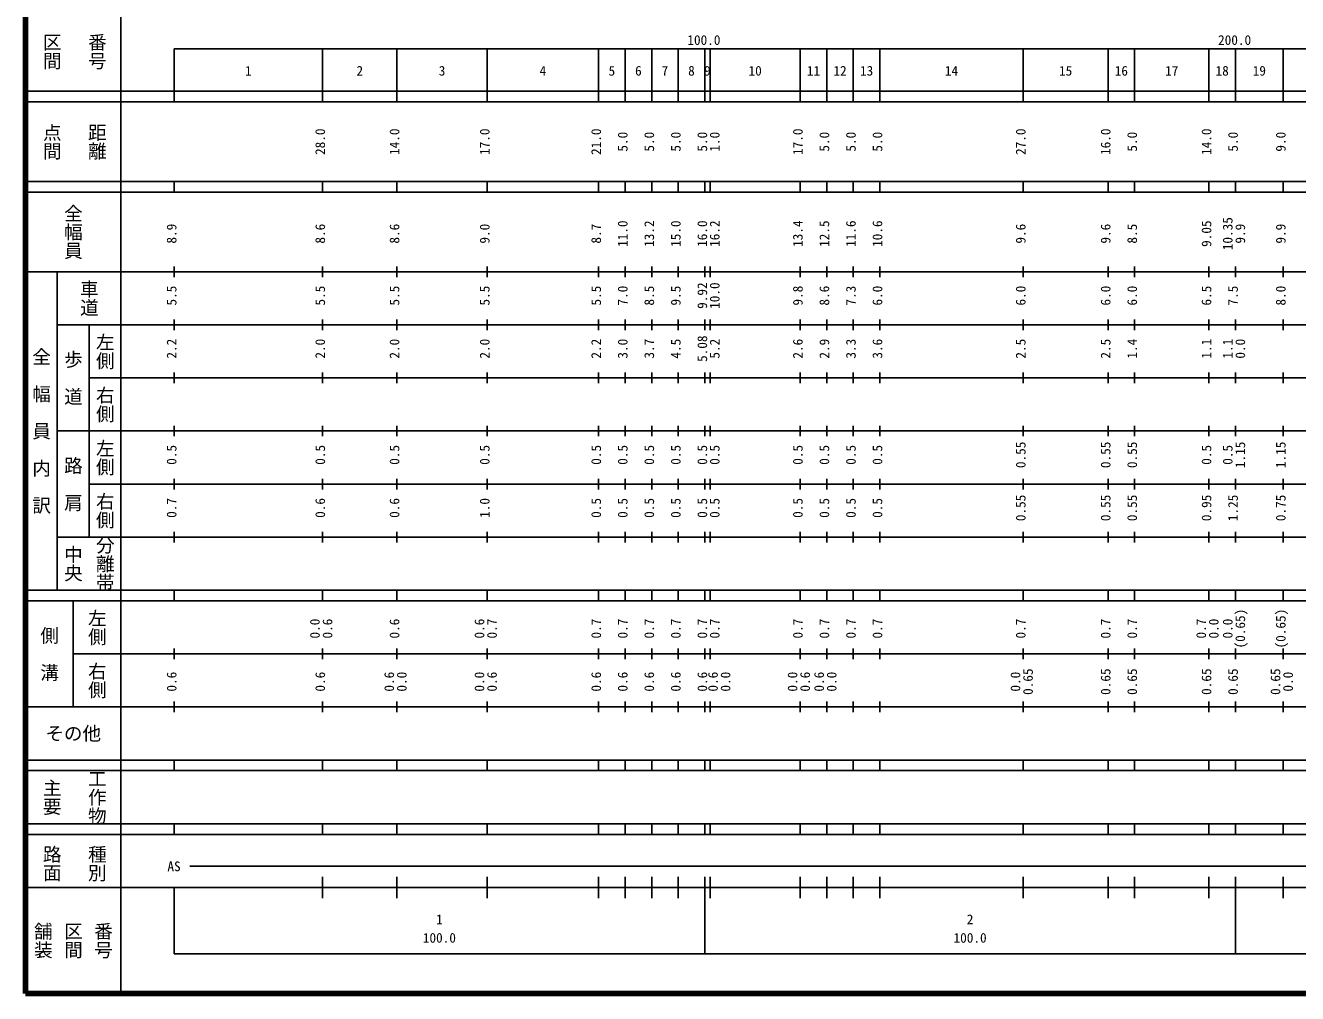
# Model space of a CAD drawing. Units: millimetres on the paper, enlarged 1000 times. Extents: x 40000 to 680000, y 20000 to 380000.
# Drawn here: x 40000 to 279706, y 20000 to 202409 of the extents above; entities that cross this region are included whole.
import ezdxf
from ezdxf.enums import TextEntityAlignment as Align

# ---------------------------------------------------------------- set-up
doc = ezdxf.new("R2010")
doc.units = ezdxf.units.MM
doc.header["$LTSCALE"] = 1000
doc.layers.add('M-TTL', color=2, linetype='Continuous', lineweight=140)
doc.layers.add('M-TTL-BAND', color=7, linetype='Continuous', lineweight=25)
doc.styles.add('@ＭＳ ゴシック', font='')
doc.styles.add('ＭＳ ゴシック', font='')
doc.styles.get('@ＭＳ ゴシック').set_extended_font_data('@MS Gothic')
doc.styles.get('ＭＳ ゴシック').set_extended_font_data('MS Gothic')

msp = doc.modelspace()

# ---------------------------------------------------------------- linework, layer by layer
at = {"layer": 'M-TTL'}
for p, q in [((40000, 380000), (40000, 20000)), ((40000, 20000), (680000, 20000))]:
    msp.add_line(p, q, dxfattribs=at)
at = {"layer": 'M-TTL-BAND'}
for p, q in [((58000, 370000), (58000, 20000)), ((68000, 198000), (579000, 198000)), ((68000, 198000), (68000, 188000)), ((96000, 188000), (96000, 198000)), ((110000, 188000), (110000, 198000)), ((127000, 188000), (127000, 198000)), ((148000, 188000), (148000, 198000)), ((153000, 188000), (153000, 198000)), ((158000, 188000), (158000, 198000)), ((163000, 188000), (163000, 198000)), ((168000, 188000), (168000, 198000)), ((169000, 188000), (169000, 198000)), ((186000, 188000), (186000, 198000)), ((191000, 188000), (191000, 198000)), ((196000, 188000), (196000, 198000)), ((201000, 188000), (201000, 198000)), ((228000, 188000), (228000, 198000)), ((244000, 188000), (244000, 198000)), ((249000, 188000), (249000, 198000)), ((263000, 188000), (263000, 198000)), ((268000, 188000), (268000, 198000)), ((277000, 188000), (277000, 198000)), ((40000, 190000), (579000, 190000)), ((40000, 188000), (579000, 188000)), ((40000, 173000), (579000, 173000)), ((68000, 171000), (68000, 173000)), ((96000, 171000), (96000, 173000)), ((110000, 171000), (110000, 173000)), ((127000, 171000), (127000, 173000)), ((148000, 171000), (148000, 173000)), ((153000, 171000), (153000, 173000)), ((158000, 171000), (158000, 173000)), ((163000, 171000), (163000, 173000)), ((168000, 171000), (168000, 173000)), ((169000, 171000), (169000, 173000)), ((186000, 171000), (186000, 173000)), ((191000, 171000), (191000, 173000)), ((196000, 171000), (196000, 173000)), ((201000, 171000), (201000, 173000)), ((228000, 171000), (228000, 173000)), ((244000, 171000), (244000, 173000)), ((249000, 171000), (249000, 173000)), ((263000, 171000), (263000, 173000)), ((268000, 171000), (268000, 173000)), ((277000, 171000), (277000, 173000)), ((40000, 171000), (579000, 171000)), ((40000, 156000), (579000, 156000)), ((46000, 96000), (46000, 156000)), ((68000, 155000), (68000, 157000)), ((96000, 155000), (96000, 157000)), ((110000, 155000), (110000, 157000)), ((127000, 155000), (127000, 157000)), ((148000, 155000), (148000, 157000)), ((153000, 155000), (153000, 157000)), ((158000, 155000), (158000, 157000)), ((163000, 155000), (163000, 157000)), ((168000, 155000), (168000, 157000)), ((169000, 155000), (169000, 157000)), ((186000, 155000), (186000, 157000)), ((191000, 155000), (191000, 157000)), ((196000, 155000), (196000, 157000)), ((201000, 155000), (201000, 157000)), ((228000, 155000), (228000, 157000)), ((244000, 155000), (244000, 157000)), ((249000, 155000), (249000, 157000)), ((263000, 155000), (263000, 157000)), ((268000, 155000), (268000, 157000)), ((277000, 155000), (277000, 157000)), ((68000, 145000), (68000, 147000)), ((96000, 145000), (96000, 147000)), ((110000, 145000), (110000, 147000)), ((127000, 145000), (127000, 147000)), ((148000, 145000), (148000, 147000)), ((153000, 145000), (153000, 147000)), ((158000, 145000), (158000, 147000)), ((163000, 145000), (163000, 147000)), ((168000, 145000), (168000, 147000)), ((169000, 145000), (169000, 147000)), ((186000, 145000), (186000, 147000)), ((191000, 145000), (191000, 147000)), ((196000, 145000), (196000, 147000)), ((201000, 145000), (201000, 147000)), ((228000, 145000), (228000, 147000)), ((244000, 145000), (244000, 147000)), ((249000, 145000), (249000, 147000)), ((263000, 145000), (263000, 147000)), ((268000, 145000), (268000, 147000)), ((277000, 145000), (277000, 147000)), ((46000, 146000), (579000, 146000)), ((52000, 146000), (52000, 106000)), ((68000, 135000), (68000, 137000)), ((96000, 135000), (96000, 137000)), ((110000, 135000), (110000, 137000)), ((127000, 135000), (127000, 137000)), ((148000, 135000), (148000, 137000)), ((153000, 135000), (153000, 137000)), ((158000, 135000), (158000, 137000)), ((163000, 135000), (163000, 137000)), ((168000, 135000), (168000, 137000)), ((169000, 135000), (169000, 137000)), ((186000, 135000), (186000, 137000)), ((191000, 135000), (191000, 137000)), ((196000, 135000), (196000, 137000)), ((201000, 135000), (201000, 137000)), ((228000, 135000), (228000, 137000)), ((244000, 135000), (244000, 137000)), ((249000, 135000), (249000, 137000)), ((263000, 135000), (263000, 137000)), ((268000, 135000), (268000, 137000)), ((277000, 135000), (277000, 137000)), ((52000, 136000), (579000, 136000)), ((46000, 126000), (579000, 126000)), ((68000, 125000), (68000, 127000)), ((96000, 125000), (96000, 127000)), ((110000, 125000), (110000, 127000)), ((127000, 125000), (127000, 127000)), ((148000, 125000), (148000, 127000)), ((153000, 125000), (153000, 127000)), ((158000, 125000), (158000, 127000)), ((163000, 125000), (163000, 127000)), ((168000, 125000), (168000, 127000)), ((169000, 125000), (169000, 127000)), ((186000, 125000), (186000, 127000)), ((191000, 125000), (191000, 127000)), ((196000, 125000), (196000, 127000)), ((201000, 125000), (201000, 127000)), ((228000, 125000), (228000, 127000)), ((244000, 125000), (244000, 127000)), ((249000, 125000), (249000, 127000)), ((263000, 125000), (263000, 127000)), ((268000, 125000), (268000, 127000)), ((277000, 125000), (277000, 127000)), ((52000, 116000), (579000, 116000)), ((68000, 115000), (68000, 117000)), ((96000, 115000), (96000, 117000)), ((110000, 115000), (110000, 117000)), ((127000, 115000), (127000, 117000)), ((148000, 115000), (148000, 117000)), ((153000, 115000), (153000, 117000)), ((158000, 115000), (158000, 117000)), ((163000, 115000), (163000, 117000)), ((168000, 115000), (168000, 117000)), ((169000, 115000), (169000, 117000)), ((186000, 115000), (186000, 117000)), ((191000, 115000), (191000, 117000)), ((196000, 115000), (196000, 117000)), ((201000, 115000), (201000, 117000)), ((228000, 115000), (228000, 117000)), ((244000, 115000), (244000, 117000)), ((249000, 115000), (249000, 117000)), ((263000, 115000), (263000, 117000)), ((268000, 115000), (268000, 117000)), ((277000, 115000), (277000, 117000)), ((46000, 106000), (579000, 106000)), ((68000, 105000), (68000, 107000)), ((96000, 105000), (96000, 107000)), ((110000, 105000), (110000, 107000)), ((127000, 105000), (127000, 107000)), ((148000, 105000), (148000, 107000)), ((153000, 105000), (153000, 107000)), ((158000, 105000), (158000, 107000)), ((163000, 105000), (163000, 107000)), ((168000, 105000), (168000, 107000)), ((169000, 105000), (169000, 107000)), ((186000, 105000), (186000, 107000)), ((191000, 105000), (191000, 107000)), ((196000, 105000), (196000, 107000)), ((201000, 105000), (201000, 107000)), ((228000, 105000), (228000, 107000)), ((244000, 105000), (244000, 107000)), ((249000, 105000), (249000, 107000)), ((263000, 105000), (263000, 107000)), ((268000, 105000), (268000, 107000)), ((277000, 105000), (277000, 107000)), ((40000, 96000), (579000, 96000)), ((68000, 94000), (68000, 96000)), ((96000, 94000), (96000, 96000)), ((110000, 94000), (110000, 96000)), ((127000, 94000), (127000, 96000)), ((148000, 94000), (148000, 96000)), ((153000, 94000), (153000, 96000)), ((158000, 94000), (158000, 96000)), ((163000, 94000), (163000, 96000)), ((168000, 94000), (168000, 96000)), ((169000, 94000), (169000, 96000)), ((186000, 94000), (186000, 96000)), ((191000, 94000), (191000, 96000)), ((196000, 94000), (196000, 96000)), ((201000, 94000), (201000, 96000)), ((228000, 94000), (228000, 96000)), ((244000, 94000), (244000, 96000)), ((249000, 94000), (249000, 96000)), ((263000, 94000), (263000, 96000)), ((268000, 94000), (268000, 96000)), ((277000, 94000), (277000, 96000)), ((40000, 94000), (579000, 94000)), ((49000, 94000), (49000, 74000)), ((49000, 84000), (579000, 84000)), ((68000, 83000), (68000, 85000)), ((96000, 83000), (96000, 85000)), ((110000, 83000), (110000, 85000)), ((127000, 83000), (127000, 85000)), ((148000, 83000), (148000, 85000)), ((153000, 83000), (153000, 85000)), ((158000, 83000), (158000, 85000)), ((163000, 83000), (163000, 85000)), ((168000, 83000), (168000, 85000)), ((169000, 83000), (169000, 85000)), ((186000, 83000), (186000, 85000)), ((191000, 83000), (191000, 85000)), ((196000, 83000), (196000, 85000)), ((201000, 83000), (201000, 85000)), ((228000, 83000), (228000, 85000)), ((244000, 83000), (244000, 85000)), ((249000, 83000), (249000, 85000)), ((263000, 83000), (263000, 85000)), ((268000, 83000), (268000, 85000)), ((277000, 83000), (277000, 85000)), ((68000, 73000), (68000, 75000)), ((96000, 73000), (96000, 75000)), ((110000, 73000), (110000, 75000)), ((127000, 73000), (127000, 75000)), ((148000, 73000), (148000, 75000)), ((153000, 73000), (153000, 75000)), ((158000, 73000), (158000, 75000)), ((163000, 73000), (163000, 75000)), ((168000, 73000), (168000, 75000)), ((169000, 73000), (169000, 75000)), ((186000, 73000), (186000, 75000)), ((191000, 73000), (191000, 75000)), ((196000, 73000), (196000, 75000)), ((201000, 73000), (201000, 75000)), ((228000, 73000), (228000, 75000)), ((244000, 73000), (244000, 75000)), ((249000, 73000), (249000, 75000)), ((263000, 73000), (263000, 75000)), ((268000, 73000), (268000, 75000)), ((277000, 73000), (277000, 75000)), ((40000, 74000), (579000, 74000)), ((40000, 64000), (579000, 64000)), ((68000, 62000), (68000, 64000)), ((96000, 62000), (96000, 64000)), ((110000, 62000), (110000, 64000)), ((127000, 62000), (127000, 64000)), ((148000, 62000), (148000, 64000)), ((153000, 62000), (153000, 64000)), ((158000, 62000), (158000, 64000)), ((163000, 62000), (163000, 64000)), ((168000, 62000), (168000, 64000)), ((169000, 62000), (169000, 64000)), ((186000, 62000), (186000, 64000)), ((191000, 62000), (191000, 64000)), ((196000, 62000), (196000, 64000)), ((201000, 62000), (201000, 64000)), ((228000, 62000), (228000, 64000)), ((244000, 62000), (244000, 64000)), ((249000, 62000), (249000, 64000)), ((263000, 62000), (263000, 64000)), ((268000, 62000), (268000, 64000)), ((277000, 62000), (277000, 64000)), ((40000, 62000), (579000, 62000)), ((40000, 52000), (579000, 52000)), ((68000, 50000), (68000, 52000)), ((96000, 50000), (96000, 52000)), ((110000, 50000), (110000, 52000)), ((127000, 50000), (127000, 52000)), ((148000, 50000), (148000, 52000)), ((153000, 50000), (153000, 52000)), ((158000, 50000), (158000, 52000)), ((163000, 50000), (163000, 52000)), ((168000, 50000), (168000, 52000)), ((169000, 50000), (169000, 52000)), ((186000, 50000), (186000, 52000)), ((191000, 50000), (191000, 52000)), ((196000, 50000), (196000, 52000)), ((201000, 50000), (201000, 52000)), ((228000, 50000), (228000, 52000)), ((244000, 50000), (244000, 52000)), ((249000, 50000), (249000, 52000)), ((263000, 50000), (263000, 52000)), ((268000, 50000), (268000, 52000)), ((277000, 50000), (277000, 52000)), ((40000, 50000), (579000, 50000)), ((71000, 44000), (565000, 44000)), ((96000, 38000), (96000, 42000)), ((110000, 38000), (110000, 42000)), ((127000, 38000), (127000, 42000)), ((148000, 38000), (148000, 42000)), ((153000, 38000), (153000, 42000)), ((158000, 38000), (158000, 42000)), ((163000, 38000), (163000, 42000)), ((168000, 27500), (168000, 42000)), ((169000, 38000), (169000, 42000)), ((186000, 38000), (186000, 42000)), ((191000, 38000), (191000, 42000)), ((196000, 38000), (196000, 42000)), ((201000, 38000), (201000, 42000)), ((228000, 38000), (228000, 42000)), ((244000, 38000), (244000, 42000)), ((249000, 38000), (249000, 42000)), ((263000, 38000), (263000, 42000)), ((268000, 27500), (268000, 42000)), ((277000, 38000), (277000, 42000)), ((40000, 40000), (579000, 40000)), ((68000, 40000), (68000, 27500)), ((68000, 27500), (579000, 27500))]:
    msp.add_line(p, q, dxfattribs=at)

# ---------------------------------------------------------------- texts
at = {"layer": 'M-TTL-BAND', "style": '@ＭＳ ゴシック'}
for s, p in [('区間', (45000, 197500)), ('番号', (53500, 197500)), ('点間', (45000, 180500)), ('距離', (53500, 180500)), ('全幅員', (49000, 163500)), ('車道', (52000, 151000)), ('左側', (55000, 141000)), ('全\u3000幅\u3000員\u3000内\u3000訳', (43000, 126000)), ('歩\u3000道', (49000, 136000)), ('右側', (55000, 131000)), ('左側', (55000, 121000)), ('路\u3000肩', (49000, 116000)), ('右側', (55000, 111000)), ('分離帯', (55000, 101000)), ('中央', (49000, 101000)), ('左側', (53500, 89000)), ('側\u3000溝', (44500, 84000)), ('右側', (53500, 79000)), ('主要', (45000, 57000)), ('工作物', (53500, 57000)), ('路面', (45000, 44500)), ('種別', (53500, 44500)), ('舗装', (43333, 30000)), ('区間', (49000, 30000)), ('番号', (54667, 30000))]:
    msp.add_text(s, height=2566, rotation=270, dxfattribs=at).set_placement(p, align=Align.MIDDLE_CENTER)
at = {"layer": 'M-TTL-BAND', "style": 'ＭＳ ゴシック'}
for s, p in [('100.0', (167844, 198195)), ('200.0', (267844, 198195)), ('1', (82000, 192405)), ('2', (103000, 192405)), ('3', (118500, 192405)), ('4', (137500, 192405)), ('5', (150500, 192405)), ('6', (155500, 192405)), ('7', (160500, 192405)), ('8', (165500, 192405)), ('9', (168500, 192405)), ('10', (177500, 192405)), ('11', (188500, 192405)), ('12', (193500, 192405)), ('13', (198500, 192405)), ('14', (214500, 192405)), ('15', (236000, 192405)), ('16', (246500, 192405)), ('17', (256000, 192405)), ('18', (265500, 192405)), ('19', (272500, 192405)), ('AS', (68000, 42500)), ('1', (118000, 32523)), ('2', (218000, 32523)), ('100.0', (118000, 29033)), ('100.0', (218000, 29033))]:
    msp.add_text(s, height=1833, dxfattribs=at).set_placement(p, align=Align.BOTTOM_CENTER)
for s, p in [('28.0', (97000, 180500)), ('14.0', (111000, 180500)), ('17.0', (128000, 180500)), ('21.0', (149000, 180500)), ('5.0', (154000, 180500)), ('5.0', (159000, 180500)), ('5.0', (164000, 180500)), ('5.0', (169000, 180500)), ('1.0', (171337, 180500)), ('17.0', (187000, 180500)), ('5.0', (192000, 180500)), ('5.0', (197000, 180500)), ('5.0', (202000, 180500)), ('27.0', (229000, 180500)), ('16.0', (245000, 180500)), ('5.0', (250000, 180500)), ('14.0', (264000, 180500)), ('5.0', (269000, 180500)), ('9.0', (278000, 180500)), ('11.0', (154000, 163174)), ('13.2', (159000, 163174)), ('15.0', (164000, 163174)), ('16.0', (169000, 163174)), ('16.2', (171337, 163174)), ('13.4', (187000, 163174)), ('12.5', (192000, 163174)), ('11.6', (197000, 163174)), ('10.6', (202000, 163174)), ('9.05', (264000, 163174)), ('10.35', (268000, 163174)), ('8.9', (69000, 163174)), ('8.6', (97000, 163174)), ('8.6', (111000, 163174)), ('9.0', (128000, 163174)), ('8.7', (149000, 163174)), ('9.6', (229000, 163174)), ('9.6', (245000, 163174)), ('8.5', (250000, 163174)), ('9.9', (270370, 163174)), ('9.9', (278000, 163174)), ('9.92', (169000, 151500)), ('10.0', (171337, 151500)), ('5.5', (69000, 151500)), ('5.5', (97000, 151500)), ('5.5', (111000, 151500)), ('5.5', (128000, 151500)), ('5.5', (149000, 151500)), ('7.0', (154000, 151500)), ('8.5', (159000, 151500)), ('9.5', (164000, 151500)), ('9.8', (187000, 151500)), ('8.6', (192000, 151500)), ('7.3', (197000, 151500)), ('6.0', (202000, 151500)), ('6.0', (229000, 151500)), ('6.0', (245000, 151500)), ('6.0', (250000, 151500)), ('6.5', (264000, 151500)), ('7.5', (269000, 151500)), ('8.0', (278000, 151500)), ('5.08', (169000, 141500)), ('2.2', (69000, 141500)), ('2.0', (97000, 141500)), ('2.0', (111000, 141500)), ('2.0', (128000, 141500)), ('2.2', (149000, 141500)), ('3.0', (154000, 141500)), ('3.7', (159000, 141500)), ('4.5', (164000, 141500)), ('5.2', (171337, 141500)), ('2.6', (187000, 141500)), ('2.9', (192000, 141500)), ('3.3', (197000, 141500)), ('3.6', (202000, 141500)), ('2.5', (229000, 141500)), ('2.5', (245000, 141500)), ('1.4', (250000, 141500)), ('1.1', (264000, 141500)), ('1.1', (268000, 141500)), ('0.0', (270370, 141500)), ('0.5', (69000, 121500)), ('0.5', (97000, 121500)), ('0.5', (111000, 121500)), ('0.5', (128000, 121500)), ('0.5', (149000, 121500)), ('0.5', (154000, 121500)), ('0.5', (159000, 121500)), ('0.5', (164000, 121500)), ('0.5', (169000, 121500)), ('0.5', (171337, 121500)), ('0.5', (187000, 121500)), ('0.5', (192000, 121500)), ('0.5', (197000, 121500)), ('0.5', (202000, 121500)), ('0.55', (229000, 121500)), ('0.55', (245000, 121500)), ('0.55', (250000, 121500)), ('0.5', (264000, 121500)), ('0.5', (268000, 121500)), ('1.15', (270370, 121500)), ('1.15', (278000, 121500)), ('0.7', (69000, 111500)), ('0.6', (97000, 111500)), ('0.6', (111000, 111500)), ('1.0', (128000, 111500)), ('0.5', (149000, 111500)), ('0.5', (154000, 111500)), ('0.5', (159000, 111500)), ('0.5', (164000, 111500)), ('0.5', (169000, 111500)), ('0.5', (171337, 111500)), ('0.5', (187000, 111500)), ('0.5', (192000, 111500)), ('0.5', (197000, 111500)), ('0.5', (202000, 111500)), ('0.55', (229000, 111500)), ('0.55', (245000, 111500)), ('0.55', (250000, 111500)), ('0.95', (264000, 111500)), ('1.25', (269000, 111500)), ('0.75', (278000, 111500)), ('(0.65)', (270370, 88764)), ('(0.65)', (278000, 88764)), ('0.0', (96000, 88764)), ('0.6', (98370, 88764)), ('0.6', (111000, 88764)), ('0.6', (127000, 88764)), ('0.7', (129370, 88764)), ('0.7', (149000, 88764)), ('0.7', (154000, 88764)), ('0.7', (159000, 88764)), ('0.7', (164000, 88764)), ('0.7', (169000, 88764)), ('0.7', (171337, 88764)), ('0.7', (187000, 88764)), ('0.7', (192000, 88764)), ('0.7', (197000, 88764)), ('0.7', (202000, 88764)), ('0.7', (229000, 88764)), ('0.7', (245000, 88764)), ('0.7', (250000, 88764)), ('0.7', (263000, 88764)), ('0.0', (265370, 88764)), ('0.0', (268000, 88764)), ('0.6', (69000, 78764)), ('0.6', (97000, 78764)), ('0.6', (110000, 78764)), ('0.0', (112370, 78764)), ('0.0', (127000, 78764)), ('0.6', (129370, 78764)), ('0.6', (149000, 78764)), ('0.6', (154000, 78764)), ('0.6', (159000, 78764)), ('0.6', (164000, 78764)), ('0.6', (169000, 78764)), ('0.6', (171005, 78764)), ('0.0', (173375, 78764)), ('0.0', (186000, 78764)), ('0.6', (188370, 78764)), ('0.6', (191000, 78764)), ('0.0', (193370, 78764)), ('0.0', (228000, 78764)), ('0.65', (230370, 78764)), ('0.65', (245000, 78764)), ('0.65', (250000, 78764)), ('0.65', (264000, 78764)), ('0.65', (269000, 78764)), ('0.65', (277000, 78764)), ('0.0', (279370, 78764))]:
    msp.add_text(s, height=1833, rotation=90, dxfattribs=at).set_placement(p, align=Align.BOTTOM_CENTER)
msp.add_text('その他', height=2566, dxfattribs=at).set_placement((49000, 69000), align=Align.MIDDLE_CENTER)

doc.saveas('drawing.dxf')
